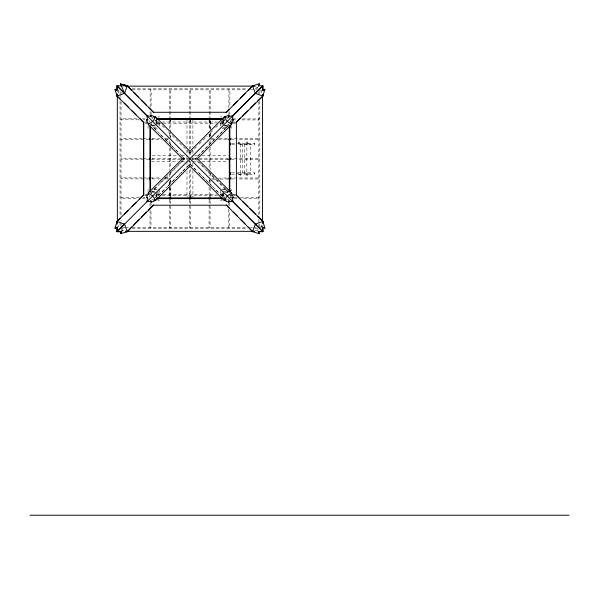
<?xml version="1.0" encoding="UTF-8"?>
<svg xmlns="http://www.w3.org/2000/svg" width="599" height="599" viewBox="0 0 599 599"><rect width="100%" height="100%" fill="white"/><g stroke="black" fill="none" stroke-linecap="round" stroke-linejoin="round"><path stroke-width="0.45" stroke-dasharray="3 2.25" d="M150.087 114.686L150.094 111.002M150.109 107.318L150.154 89.828L151.135 89.828L151.09 108.247M150.035 210.152L149.99 227.65L150.97 227.65L151.023 209.238M150.042 206.475L150.05 202.791M151.068 114.686L151.075 111.923M151.03 205.554L151.038 202.791M152.333 139.545L152.333 138.556M152.333 178.921L152.333 177.933M152.333 159.229L152.333 158.248M169.749 200.029L169.674 227.65L170.663 227.65L170.745 196.345L169.757 196.345L169.749 199.108M170.752 118.37L170.745 121.133L169.757 121.133L169.839 89.828L170.827 89.828L170.752 117.449M189.441 200.029L189.366 227.65L190.347 227.65L190.43 196.345L189.449 196.345L189.441 199.108M190.437 118.37L190.43 121.133L189.449 121.133L189.531 89.828L190.512 89.828L190.445 117.449M209.126 200.029L209.051 227.65L210.039 227.65L210.122 196.345L209.141 196.345L209.133 199.108M210.129 118.37L210.122 121.133L209.141 121.133L209.223 89.828L210.204 89.828L210.129 117.449M228.833 118.033L228.84 115.308M228.84 114.394L228.848 112.575M228.863 108.03L228.908 89.828L229.896 89.828L229.851 107.116M228.796 209.238L228.743 227.65L229.731 227.65L229.776 210.159M228.803 205.554L228.811 202.791M228.811 201.87L228.818 199.108M229.829 114.402L229.836 111.669M229.784 205.554L229.791 202.791M117.868 93.654L118.714 91.205L117.015 90.194M260.692 227.635L262.01 223.824M149.136 122.166L149.705 120.616M230.173 196.861L230.742 195.311M170.086 137.208L170.745 135.913M209.141 181.564L209.792 180.269M121.395 231.663L122.406 229.964M257.48 87.514L258.483 85.814M117.015 91.947L119.149 89.768M260.737 227.717L262.864 225.531M154.265 189.037L156.901 186.401M160.195 183.107L168.094 175.208M170.73 172.572L184.559 158.742L181.924 156.107M196.524 146.77L189.943 153.359L166.889 130.305M199.16 144.142L202.455 140.847M203.113 140.188L207.067 136.235M210.361 132.941L212.989 130.305M215.625 127.669L218.261 125.041M220.896 122.406L223.532 119.77M150.559 192.99L184.814 158.742L150.559 124.487M151.352 193.395L152.333 192.406M223.607 121.133L224.595 120.152M155.291 197.333L156.272 196.345M227.545 125.071L228.533 124.083L228.533 125.071L225.246 125.071M158.323 195.484L167.548 186.259M168.207 185.6L189.943 163.871L223.532 197.46M225.366 189.037L195.072 158.742L225.366 128.441M226.025 127.782L229.32 124.487M158.323 195.731L165.571 188.49M168.207 185.855L172.16 181.901M172.819 181.242L176.765 177.289M177.424 176.63L182.036 172.025M182.695 171.366L189.943 164.119L196.524 170.708M225.613 128.441L195.319 158.742L205.854 169.277M226.272 127.782L228.249 125.805M261.149 91.183L262.849 90.179M117.037 227.306L118.729 226.295L118.168 224.662M167.128 139.268L168.416 138.586M151.824 118.505L153.366 117.936M226.512 199.542L228.062 198.973M255.047 230.795L258.85 229.477M152.281 138.511L159.813 138.399M164.403 138.324L168.132 138.264M150.574 139.53L161.61 139.35M165.287 139.297L168.566 139.245M211.747 178.225L214.592 178.18M218.268 178.128L229.305 177.955M212.667 179.198L215.483 179.153M220.073 179.079L228.533 178.951M132.162 88.839L247.724 88.839M255.174 88.839L257.974 88.839M132.207 89.828L246.743 89.828M250.472 89.828L256.986 89.828M157.777 116.88L159.536 116.88M220.342 116.88L222.109 116.88M151.517 117.561L153.351 117.561M226.527 117.561L229.282 117.561M258.85 118.46L259.839 118.46M222.716 119.253L224.393 119.253M154.632 120.152L156.931 120.152M222.948 120.152L224.85 120.152M144.456 122.016L148.17 122.016M154.669 122.016L158.383 122.016M162.097 122.016L217.789 122.016M221.256 122.016L224.992 122.016M229.664 122.016L233.565 122.016M234.149 122.016L235.078 122.016M145.198 123.199L146.665 123.199M156.526 123.199L162.366 123.199M163.025 123.199L216.583 123.199M220.32 123.199L224.281 123.199M233.355 123.199L235.422 123.199M150.454 124.585L150.851 124.585M156.272 125.071L151.352 125.071L151.352 123.431M151.832 125.573L154.205 125.573M224.093 125.573L228.047 125.573L228.047 125.962M151.832 125.962L155.785 125.962M224.093 125.962L229.424 125.962M153.351 127.662L157.028 127.662M222.858 127.662L226.527 127.662M154.25 128.336L157.777 128.336M222.109 128.336L225.628 128.336M210.818 138.556L214.547 138.556M219.144 138.556L228.533 138.556M210.826 139.545L214.554 139.545M218.283 139.545L229.32 139.545M231.588 143.281L236.62 143.281M237.256 143.281L254.575 143.281L254.575 144.659L237.256 144.659M231.588 144.659L236.62 144.659M189.449 152.782L190.43 152.782M152.266 155.785L177.851 155.785M181.504 155.785L186.985 155.785L186.985 160.135M194.72 155.785L197.46 155.785M202.028 155.785L228.533 155.785M152.281 158.248L180.786 158.248M181.183 158.248L189.943 158.248M191.77 158.248L198.179 158.248M199.1 158.248L228.533 158.248M182.538 158.742L184.814 158.742M195.072 158.742L197.348 158.742M151.352 159.229L180.786 159.229M181.183 159.229L188.108 159.229M191.643 159.229L198.179 159.229M199.1 159.229L228.533 159.229M151.352 161.693L177.851 161.693M181.504 161.693L185.158 161.693M187.831 161.693L190.362 161.693M192.893 161.693L197.842 161.693M202.028 161.693L228.533 161.693M189.449 164.695L190.43 164.695M231.588 172.819L236.62 172.819M237.256 172.819L254.575 172.819L254.575 174.197L237.256 174.197M236.949 173.605L238.589 173.605L238.589 175.574L240.558 175.574L240.558 173.605L246.855 173.605L246.855 144.067L240.192 144.067L240.192 142.105L238.222 142.105L238.222 144.067M231.588 174.197L236.62 174.197M150.559 177.933L160.674 177.933M165.279 177.933L168.551 177.933M152.281 178.921L160.734 178.921M164.403 178.921L168.139 178.921M154.25 189.142L157.777 189.142M222.109 189.142L225.628 189.142M153.351 189.816L158.862 189.816M222.858 189.816L226.527 189.816M151.832 191.515L154.999 191.515M222.716 191.515L229.424 191.515M151.832 191.905L154.205 191.905M225.673 191.905L228.047 191.905L228.047 191.515M156.272 192.406L151.352 192.406L151.352 194.046M225.246 192.406L228.533 192.406L228.533 193.395L227.545 192.406M150.454 192.893L150.851 192.893M189.449 193.559L190.43 193.559M145.198 194.278L146.665 194.278M156.526 194.278L162.366 194.278M163.025 194.278L216.583 194.278M220.32 194.278L224.281 194.278M233.355 194.278L235.422 194.278M144.456 195.461L148.17 195.461M154.669 195.461L158.383 195.461M162.097 195.461L217.789 195.461M221.256 195.461L224.992 195.461M229.664 195.461L233.565 195.461M234.149 195.461L235.078 195.461M154.632 197.333L156.931 197.333M222.948 197.333L224.85 197.333M224.093 198.224L226.227 198.224M157.777 200.598L159.536 200.598M220.342 200.598L222.109 200.598M124.757 227.65L121.028 227.65L121.028 220.2M125.685 227.65L128.478 227.65M132.207 227.65L246.743 227.65M250.472 227.65L252.336 227.65M253.265 227.65L256.986 227.65M120.047 228.638L124.704 228.638M132.162 228.638L247.724 228.638M255.174 228.638L257.974 228.638M232.547 118.879L237.99 118.894M242.475 118.909L258.85 118.954L258.85 119.935L240.701 119.89M136.684 118.827L121.028 118.789L121.028 119.77L139.44 119.822M142.21 118.842L145.886 118.849M232.539 119.867L236.171 119.875M143.124 119.83L144.965 119.83M142.21 138.534L121.028 138.474L121.028 139.462L148.649 139.53M143.131 138.534L148.649 138.549M230.308 139.552L227.545 139.545L227.545 138.556L258.85 138.639L258.85 139.627L237.676 139.567M231.229 139.552L236.755 139.567M142.21 158.218L121.028 158.166L121.028 159.147L148.649 159.222M143.131 158.226L148.649 158.233M230.308 159.237L227.545 159.229L227.545 158.248L258.85 158.331L258.85 159.312L237.676 159.259M231.229 159.244L236.755 159.259M142.21 177.91L121.028 177.851L121.028 178.839L148.649 178.914M143.131 177.91L148.649 177.925M230.308 178.929L227.545 178.921L227.545 177.933L258.85 178.015L258.85 179.004L237.676 178.944M231.229 178.929L236.755 178.944M228.466 197.625L236.755 197.648M240.439 197.663L258.85 197.707L258.85 198.696L242.281 198.651M139.447 197.588L121.028 197.543L121.028 198.524L137.598 198.569M143.131 197.603L144.973 197.603M233.992 198.628L237.676 198.636M142.203 198.583L145.886 198.591M255.024 86.668L258.835 87.986L258.409 87.447M121.043 229.492L124.854 230.81M226.512 117.936L228.062 118.505M151.824 198.973L153.366 199.542M167.114 177.933L168.416 178.592M261.164 226.28L262.864 227.283M121.47 230.031L122.593 231.117M158.323 121.747L161.618 125.041M162.277 125.7L166.23 129.646M206.513 169.936L211.125 174.549M211.784 175.208L215.737 179.153M216.396 179.812L225.613 189.037M226.272 189.696L228.249 191.673M226.025 189.696L229.32 192.99M155.291 120.152L156.272 121.133M151.352 124.083L152.333 125.071M223.607 196.345L224.595 197.333M154.265 128.441L156.901 131.076M160.195 134.371L162.823 137.006M165.459 139.642L168.094 142.27M170.73 144.906L174.683 148.859M175.342 149.518L179.296 153.471M199.16 173.336L212.989 187.173M215.625 189.808L218.261 192.436M220.896 195.072L223.532 197.707M257.495 229.949L258.506 231.648M209.41 135.928L210.092 137.216M230.173 120.616L230.742 122.166M149.136 195.311L149.705 196.861M260.677 89.828L261.995 93.639M210.294 129.534L210.152 120.144L210.122 129.444M210.354 133.195L210.399 136.01M209.156 119.373L209.313 129.489M209.38 134.086L209.448 138.077M170.445 180.119L170.513 184.312M170.565 187.989L170.73 198.104M169.48 181.467L169.734 197.333M259.839 90.696L259.839 93.504M259.839 100.872L259.839 216.524M259.839 223.966L259.839 226.774M258.85 91.677L258.85 97.218M258.85 101.837L258.85 215.52M258.85 219.249L258.85 227.65M254.425 143.281L254.425 144.659M254.425 172.819L254.425 174.197M247.282 143.281L247.282 144.659M247.282 172.819L247.282 174.197M246.788 173.605L246.788 175.574L248.757 175.574L248.757 173.605L250.487 173.605L250.487 144.067L248.39 144.067L248.39 142.105L246.421 142.105L246.421 144.067M244.332 144.067L244.332 173.605M242.288 144.067L242.288 173.605M240.693 144.067L240.693 173.605M235.018 122.016L235.018 123.199M235.018 194.278L235.018 195.461M233.715 122.016L233.715 123.199M233.715 194.278L233.715 195.461M231.798 126.576L231.798 128.336M231.798 189.142L231.798 190.901M231.124 119.396L231.124 122.151M231.124 195.326L231.124 198.082M226.939 125.573L226.939 125.962M224.191 119.111L224.093 119.65M224.093 197.827L224.191 198.366M223.607 120.152L223.607 125.071M223.607 192.406L223.607 197.333M223.105 124.585L223.105 120.631L222.716 120.631L222.716 124.585M223.105 192.893L223.105 196.846L222.716 196.846L222.716 192.893M221.016 122.151L221.016 124.906M221.016 192.571L221.016 195.326M220.342 123.05L220.342 127.452M220.342 190.025L220.342 194.428M210.122 133.165L210.122 136.886M210.122 140.608L210.122 143.393M210.122 147.114L210.122 169.435M210.122 173.156L210.122 176.87M210.122 179.618L210.122 184.312M210.122 187.944L210.122 197.333M209.141 120.152L209.141 129.444M209.141 134.094L209.141 137.815M209.141 141.536L209.141 144.329M209.141 148.971L209.141 169.435M209.141 170.363L209.141 175.941M209.141 179.408L209.141 183.406M209.141 187.083L209.141 198.119M195.895 158.248L195.895 159.229M193.178 196.944L186.716 196.944M192.893 120.152L192.893 147.114M192.893 150.304L192.893 156.414M192.893 157.342L192.893 161.992M192.893 162.921L192.893 167.173M192.893 170.363L192.893 197.333M190.43 120.152L190.43 148.664M190.43 151.764L190.43 155.995M190.43 161.483L190.43 165.713M190.43 168.813L190.43 197.333M189.943 151.33L189.943 153.606M189.943 163.871L189.943 166.148M189.449 120.152L189.449 156.908M189.449 159.589L189.449 198.119M186.985 120.152L186.985 147.114M186.985 150.304L186.985 153.621M186.985 161.693L186.985 167.173M186.985 171.292L186.985 197.333M183.983 158.248L183.983 159.229M170.745 119.358L170.745 138.07M170.745 142.465L170.745 168.506M170.745 172.22L170.745 175.013M170.745 179.663L170.745 182.448M170.745 187.098L170.745 197.333M169.757 120.152L169.757 128.613M169.757 133.165L169.757 136.01M169.757 140.608L169.757 143.393M169.757 148.043L169.757 170.363M169.757 174.084L169.757 176.87M169.757 181.519L169.757 187.098M169.757 188.034L169.757 197.333M159.536 123.05L159.536 126.576M159.536 189.142L159.536 194.428M158.862 122.151L158.862 125.827M158.862 191.658L158.862 195.326M157.17 124.585L157.17 120.631L156.773 120.631L156.773 124.585M157.17 191.515L157.17 196.846L156.773 196.846L156.773 192.893M156.272 120.152L156.272 124.248M156.272 193.23L156.272 197.333M148.088 125.693L148.088 128.336M148.088 189.142L148.088 191.785M146.53 194.278L146.53 195.461M146.163 122.016L146.163 123.199M121.028 91.692L121.028 97.278M121.028 101.935L121.028 215.543M120.047 91.64L120.047 93.504M120.047 94.432L120.047 97.233M120.047 100.961L120.047 216.524M120.047 222.109L120.047 225.838M239.001 142.899L239.6 143.056L239.001 142.899M239.315 174.444L239.967 174.616L239.315 174.444M247.2 142.899L247.799 143.056L247.2 142.899M247.514 174.444L248.166 174.616L247.514 174.444"/><path stroke-width="0.9" d="M117.015 94.245L117.015 96.11L143.782 122.525L143.797 194.937L117.045 221.368L117.03 224.183M117.015 90.501L117.015 85.829L127.317 85.844L153.741 112.59L148.537 107.386M262.864 226.976L262.864 231.648L258.506 231.648L259.36 233.685L252.576 231.641L226.137 204.888L229.395 208.138M262.864 223.232L262.864 221.36L236.103 194.952L240.004 198.853M258.176 85.814L262.849 85.814L262.849 90.179L264.885 89.318L262.841 96.102L236.088 122.54L240.641 117.988M150.716 116.775L151.008 115.24L155.695 117.082L189.943 151.33L224.191 117.082L228.87 115.24L229.17 116.775M150.716 200.702L151.008 202.237L155.695 200.395L189.943 166.148L224.191 200.395L228.87 202.237L229.17 200.702M151.008 202.237L151.322 201.062L146.957 201.728L147.624 197.356L146.441 197.67L148.282 192.99L182.538 158.742L148.282 124.487L146.441 119.807L147.975 119.515M228.87 115.24L228.556 116.416L232.929 115.757L232.262 120.122L233.438 119.807L231.596 124.487L197.348 158.742L231.596 192.99L233.438 197.67L231.91 197.962M114.993 228.159L117.037 221.375L124.532 224.153L127.317 231.663L120.541 233.7L121.395 231.663L117.03 231.663L117.037 227.306L114.993 228.159L116.491 227.41M117.584 94.47L117.022 96.102L117.015 94.44M262.295 223.008L262.864 221.375L257.585 216.411M148.852 122.945L148.282 124.487L152.67 121.462L155.695 117.082L153.838 117.082M231.027 194.533L231.596 192.99L227.216 196.015L224.191 200.395L226.04 200.395M124.532 93.339L120.519 83.793L127.302 85.837L124.525 93.332L117.022 96.117L114.978 89.333L117.015 90.194L117.015 85.829L118.565 86.323M254.455 231.648L252.568 231.633L255.354 224.146L262.864 221.36L264.9 228.144L262.864 227.283L262.864 231.648L258.176 231.641M258.483 85.814L259.345 83.778L252.561 85.822L255.339 93.309L262.841 96.102L262.849 94.23M120.541 233.7L121.283 232.202M258.596 85.275L259.345 83.778M116.985 96.012L120.339 99.112M262.894 221.465L262.864 223.038M255.354 93.324L262.849 85.814L262.841 90.501M157.17 119.253L158.301 118.123M229.402 109.325L226.152 112.582L252.576 85.814L254.433 85.814M117.045 221.368L120.369 218.358M124.27 214.449L128.179 210.548M132.079 206.648L135.988 202.747M139.238 199.489L143.146 195.588M233.303 105.417L237.211 101.508M240.461 98.258L245.013 93.699M248.263 90.442L252.666 85.784M232.419 116.243L262.849 85.814M256.619 92.029L117.03 231.663L121.709 231.663M125.446 231.663L127.317 231.663L131.615 227.036M133.562 225.082L139.417 219.219M141.371 217.272L146.575 212.061M148.53 210.107L153.733 204.903L127.302 231.663L125.64 231.663M242.595 116.034L247.799 110.83M250.404 108.232L255.608 103.028M257.563 101.074L262.879 95.997M221.585 199.355L222.716 198.224M229.424 191.515L230.555 190.385M123.252 225.449L124.54 224.168L117.03 231.663L117.037 226.976M122.653 84.437L127.198 85.799M252.688 231.678L248.256 227.014M263.388 90.067L264.885 89.318M154.145 117.651L155.695 117.082M224.191 200.395L225.741 199.826M125.655 86.398L127.288 85.837L131.623 90.464M252.591 231.641L254.231 231.079M125.446 85.283L127.288 85.837M209.141 118.377L210.122 118.362M150.132 138.077L150.544 138.077M150.139 138.549L150.551 138.541L150.574 139.53L150.154 139.53M150.162 139.881L150.574 139.874M229.305 177.603L229.717 177.596M229.724 177.948L229.312 177.948L229.32 178.936L229.739 178.929M229.335 179.408L229.746 179.4M169.757 199.115L170.745 199.1M127.317 86.151L252.576 86.129M153.741 112.283L226.152 112.268M231.596 122.638L231.596 124.487L227.216 121.462L224.191 117.082L226.04 117.082M169.757 118.362L170.745 118.362M189.449 118.362L190.43 118.362M156.556 118.872L223.337 118.864M156.811 119.164L222.341 119.111M157.05 119.358L222.835 119.358M229.327 138.092L229.739 138.092M229.327 138.556L229.739 138.556M229.327 139.545L229.739 139.545M229.327 139.889L229.739 139.889M229.514 143.281L230.39 143.281M229.514 144.659L230.39 144.659M229.327 157.777L229.739 157.777M150.139 157.896L150.551 157.896M150.139 158.248L150.551 158.248M229.327 158.248L229.739 158.248M150.139 159.229L150.551 159.229M229.327 159.229L229.739 159.229M229.327 159.581L229.739 159.581M150.139 159.701L150.551 159.701M229.514 172.819L230.39 172.819M229.514 174.197L230.39 174.197M150.139 177.589L150.551 177.589M150.139 177.933L150.551 177.933M150.139 178.921L150.551 178.921M150.139 179.386L150.551 179.386M157.05 198.119L222.835 198.119M156.886 198.314L222.064 198.314M157.544 198.366L222.341 198.366M156.541 198.613L223.322 198.606M189.449 199.115L190.43 199.115M209.141 199.115L210.122 199.115M153.838 200.395L155.695 200.395L152.67 196.015L148.282 192.99L148.852 194.533M153.733 205.21L226.137 205.195M127.302 231.349L252.568 231.326M29.95 515.222L569.05 515.222M146.441 119.807L147.624 120.122L146.957 115.757L151.322 116.416L151.008 115.24M231.91 119.515L233.438 119.807M146.441 197.67L147.975 197.962M233.438 197.67L232.262 197.356L232.929 201.728L228.556 201.062L228.87 202.237M252.576 85.822L254.208 86.383M125.67 231.094L127.213 231.693M224.191 117.082L225.741 117.651M154.145 199.826L155.695 200.395M114.978 89.333L116.476 90.082M263.41 227.395L264.9 228.144M221.585 118.123L222.716 119.253M229.424 125.962L230.555 127.093M242.61 201.451L247.821 206.655M249.776 208.609L255.631 214.464M123.244 92.051L147.444 116.258L117.015 85.829L124.525 93.332L123.237 92.059M146.957 115.757L262.864 231.648L232.434 201.219M124.248 103.013L128.807 107.565M132.065 110.822L135.966 114.723M139.874 118.624L143.782 122.525M157.17 198.224L158.301 199.355M133.577 92.418L138.781 97.622M141.379 100.228L146.583 105.431M233.296 212.046L237.197 215.947M241.097 219.855L245.006 223.756M117.007 221.488L117.599 223.023M258.611 232.187L259.36 233.685M120.519 83.793L121.268 85.29M231.027 122.945L231.596 124.487M262.28 94.455L262.841 96.087M230.301 177.933L230.316 178.921M210.601 118.931L210.608 119.343M210.129 118.939L210.137 119.351L209.156 119.373L209.148 118.954M208.796 118.961L208.804 119.373M171.074 198.104L171.082 198.516M170.737 198.524L170.73 198.112L169.742 198.119L169.749 198.539M169.277 198.134L169.285 198.546M149.563 138.556L149.578 139.545M262.527 96.11L262.549 221.375M236.395 122.54L236.41 194.952M229.806 125.356L229.814 192.137M150.064 126.269L150.079 191.193M143.468 122.525L143.483 194.937M117.329 96.102L117.352 221.368M230.316 138.556L230.316 139.545M230.316 158.248L230.316 159.229M230.166 143.281L230.166 144.659M230.166 172.819L230.166 174.197M229.514 125.685L229.514 191.792M229.32 125.85L229.32 191.635M210.593 198.127L210.593 198.539M210.122 198.127L210.122 198.539M209.141 198.127L209.141 198.539M208.789 198.127L208.789 198.539M190.901 198.127L190.901 198.539M190.782 118.939L190.782 119.351M190.43 118.939L190.43 119.351M190.43 198.127L190.43 198.539M189.449 118.939L189.449 119.351M189.449 198.127L189.449 198.539M189.097 198.127L189.097 198.539M188.977 118.939L188.977 119.351M171.097 118.939L171.097 119.351M170.745 118.939L170.745 119.351M169.757 118.939L169.757 119.351M169.292 118.939L169.292 119.351M150.559 125.85L150.559 191.635M150.312 126.344L150.312 191.133M149.563 158.248L149.563 159.229M149.563 177.933L149.563 178.921M256.649 225.434L255.354 224.146L256.634 225.426"/></g></svg>
